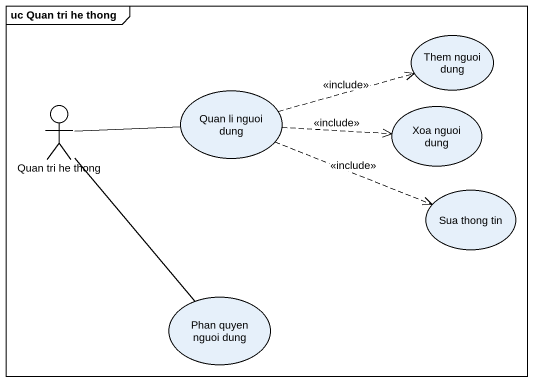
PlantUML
@startuml
mainframe uc Quan tri he thong
usecase "Them nguoi dung" as Them_nguoi_dung
actor "Quan tri he thong" as Quan_tri_he_thong
usecase "Quan li nguoi dung" as Quan_li_nguoi_dung
usecase "Xoa nguoi dung" as Xoa_nguoi_dung
usecase "Sua thong tin" as Sua_thong_tin
usecase "Phan quyen nguoi dung" as Phan_quyen_nguoi_dung
Quan_tri_he_thong -right- Quan_li_nguoi_dung
Quan_tri_he_thong -- Phan_quyen_nguoi_dung
Quan_li_nguoi_dung .right.> Them_nguoi_dung : <<include>>
Quan_li_nguoi_dung .right.> Xoa_nguoi_dung : <<include>>
Quan_li_nguoi_dung .right.> Sua_thong_tin : <<include>>
@enduml
